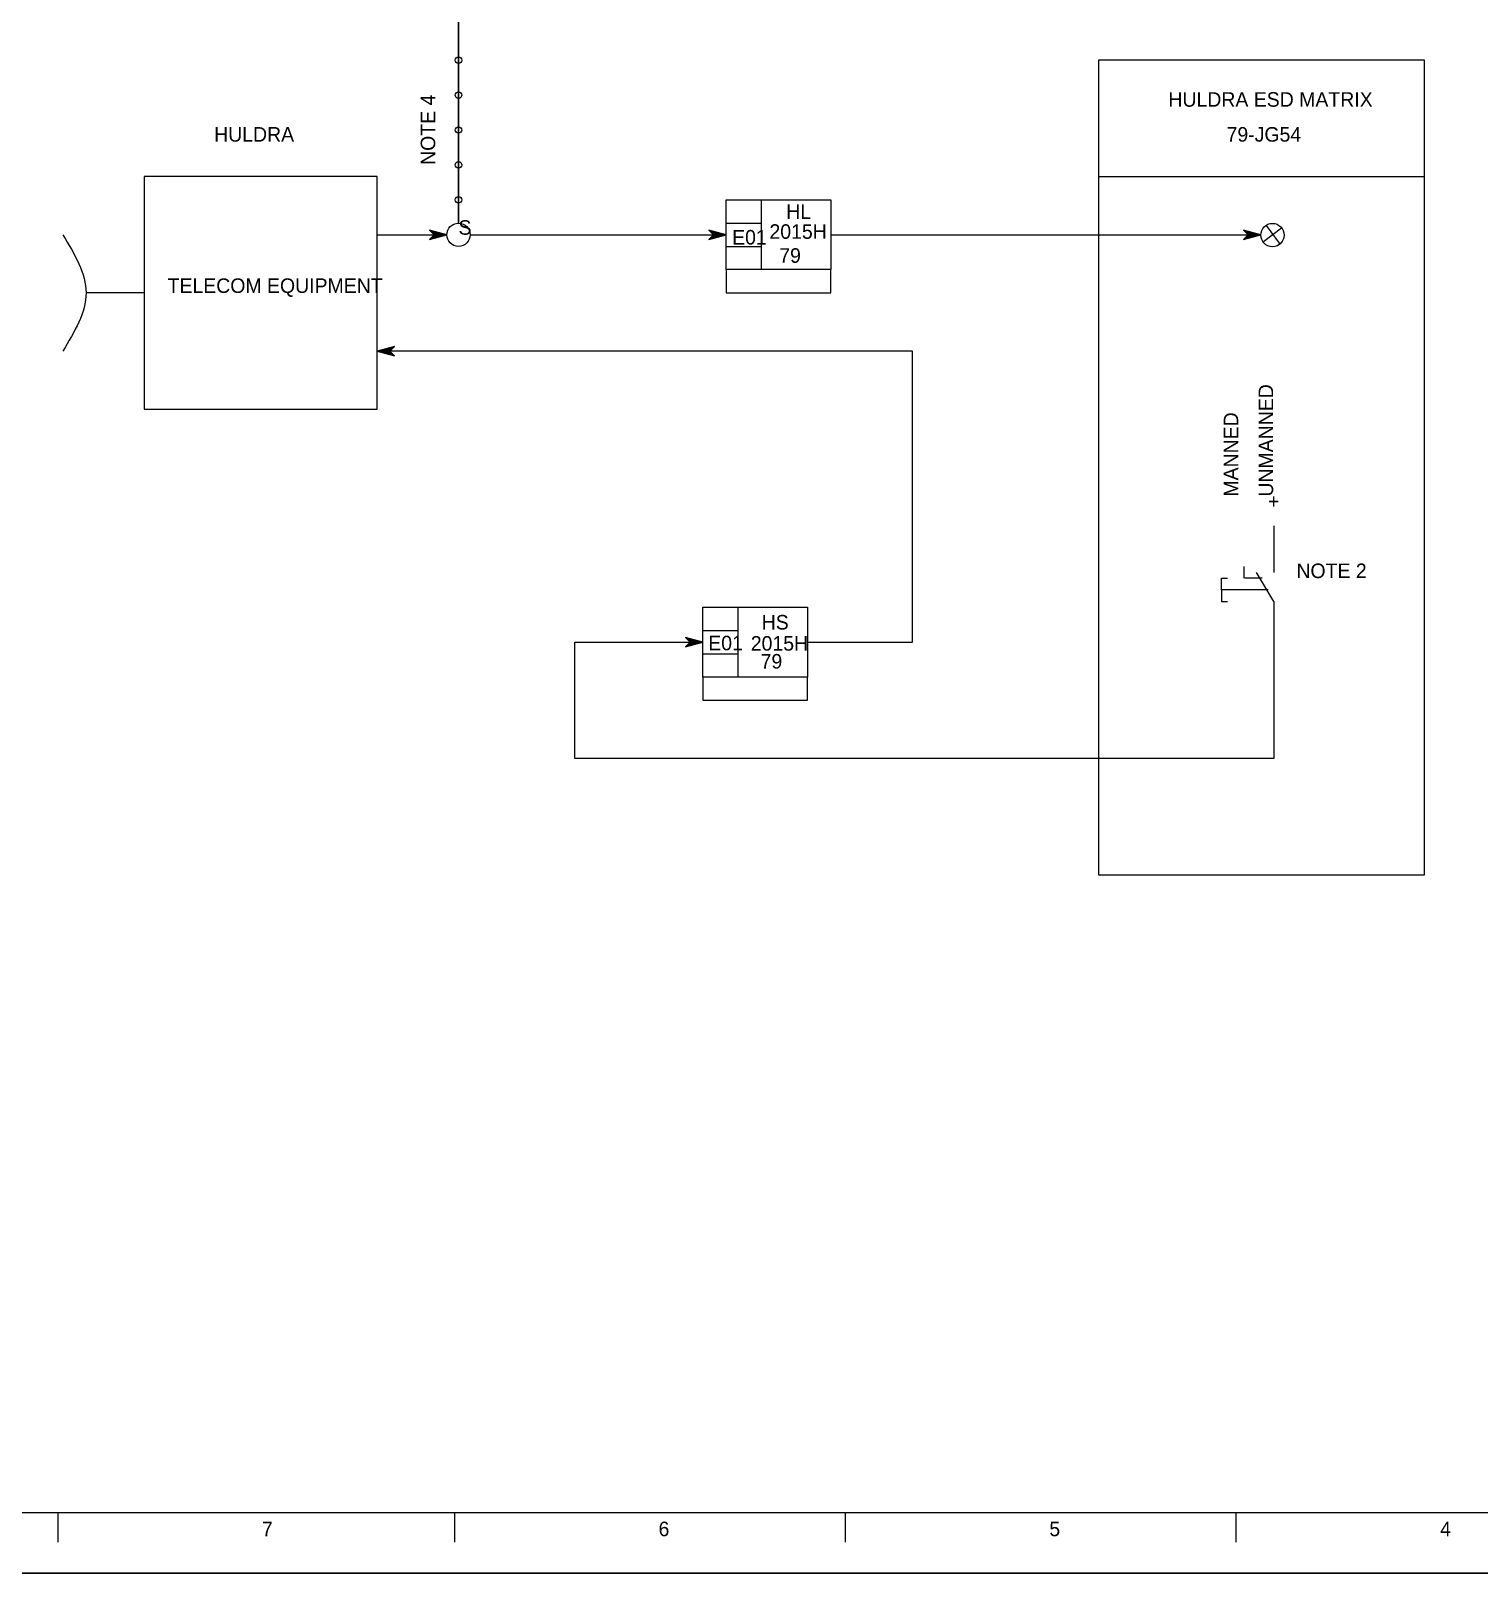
# Model space of a CAD drawing. Extents: x 0 to 841, y 0 to 594.
# Drawn here: x 346.5 to 595.4, y 0 to 265 of the extents above; entities that cross this region are included whole.
import ezdxf

# ---------------------------------------------------------------- set-up
doc = ezdxf.new("R2010")
doc.units = 0
for name, color, linetype in [('1', 7, 'Continuous'), ('12', 7, 'Continuous'), ('18', 7, 'Continuous'), ('35-TXT-025', 7, 'Continuous'), ('46', 7, 'Continuous'), ('48', 7, 'Continuous'), ('9', 7, 'Continuous')]:
    doc.layers.add(name, color=color, linetype=linetype)

msp = doc.modelspace()

# ---------------------------------------------------------------- linework, layer by layer
at = {"layer": '1'}
for p, q in [((648.95, 10.38), (10.33, 10.38)), ((351.14, 10.38), (351.14, 5.35)), ((419.3, 10.38), (419.3, 5.35)), ((486.46, 10.38), (486.46, 5.35)), ((553.61, 10.38), (553.61, 5.35))]:
    msp.add_line(p, q, dxfattribs=at)
at = {"layer": '12'}
for p, q in [((530, 260), (530, 120)), ((586, 260), (530, 260)), ((586, 120), (586, 260)), ((366, 240), (366, 200)), ((406, 240), (366, 240)), ((406, 200), (406, 240)), ((530, 240), (586, 240)), ((558.36, 228.82), (561.43, 231.18)), ((558.83, 231.57), (561.2, 228.35)), ((366, 220), (356, 220)), ((366, 200), (406, 200)), ((560.13, 179.96), (560.13, 171.96)), ((555, 171), (555, 173)), ((551.13, 168.96), (551.13, 170.96)), ((551.13, 170.96), (552.13, 170.96)), ((558.13, 170.96), (555.13, 170.96)), ((560.13, 166.96), (557.13, 171.96)), ((559.13, 168.96), (551.13, 168.96)), ((551.13, 168.96), (551.13, 166.96)), ((551.13, 166.96), (552.13, 166.96)), ((560.13, 166.96), (560.13, 159.96)), ((530, 120), (586, 120))]:
    msp.add_line(p, q, dxfattribs=at)
msp.add_lwpolyline([(0, 594), (841, 594), (841, 0), (0, 0)], close=True, dxfattribs=at)
msp.add_circle((559.89, 229.95), 2, dxfattribs=at)
msp.add_spline([(352, 230), (356, 220), (352, 210)], degree=3, dxfattribs=at)
at = {"layer": '18'}
msp.add_line((420, 388), (420, 232), dxfattribs=at)
for centre in [(420, 260), (420, 254), (420, 248), (420, 242), (420, 236)]:
    msp.add_circle(centre, 0.55, dxfattribs=at)
at = {"layer": '46'}
for p, q in [((420, 232), (420, 272)), ((418, 230), (415, 230.8)), ((415, 230.8), (415.8, 230)), ((417.6, 230), (415.4, 230.6)), ((415.4, 230.6), (416, 230)), ((466, 230), (463, 230.8)), ((463, 230.8), (463.8, 230)), ((465.6, 230), (463.4, 230.6)), ((463.4, 230.6), (464, 230)), ((557.91, 230), (554.91, 230.8)), ((554.91, 230.8), (555.71, 230)), ((557.51, 230), (555.31, 230.6)), ((555.31, 230.6), (555.91, 230)), ((415.8, 230), (415, 229.2)), ((415, 229.2), (418, 230)), ((416, 230), (415.4, 229.4)), ((415.4, 229.4), (417.6, 230)), ((417.2, 230), (415.8, 230.4)), ((415.8, 230.4), (416.2, 230)), ((416.2, 230), (415.8, 229.6)), ((415.8, 229.6), (417.2, 230)), ((416.8, 230), (416.2, 230.2)), ((416.2, 230.2), (416.4, 230)), ((416.4, 230), (416.2, 229.8)), ((416.2, 229.8), (416.8, 230)), ((463.8, 230), (463, 229.2)), ((463, 229.2), (466, 230)), ((464, 230), (463.4, 229.4)), ((463.4, 229.4), (465.6, 230)), ((465.2, 230), (463.8, 230.4)), ((463.8, 230.4), (464.2, 230)), ((464.2, 230), (463.8, 229.6)), ((463.8, 229.6), (465.2, 230)), ((464.8, 230), (464.2, 230.2)), ((464.2, 230.2), (464.4, 230)), ((464.4, 230), (464.2, 229.8)), ((464.2, 229.8), (464.8, 230)), ((555.71, 230), (554.91, 229.2)), ((554.91, 229.2), (557.91, 230)), ((555.91, 230), (555.31, 229.4)), ((555.31, 229.4), (557.51, 230)), ((557.11, 230), (555.71, 230.4)), ((555.71, 230.4), (556.11, 230)), ((556.11, 230), (555.71, 229.6)), ((555.71, 229.6), (557.11, 230)), ((556.71, 230), (556.11, 230.2)), ((556.11, 230.2), (556.31, 230)), ((556.31, 230), (556.11, 229.8)), ((556.11, 229.8), (556.71, 230)), ((409, 210.8), (406, 210)), ((406, 210), (409, 209.2)), ((408.6, 210.6), (406.4, 210)), ((406.4, 210), (408.6, 209.4)), ((408.2, 210.4), (406.8, 210)), ((406.8, 210), (408.2, 209.6)), ((407.8, 210.2), (407.2, 210)), ((407.2, 210), (407.8, 209.8)), ((407.6, 210), (407.8, 210.2)), ((407.8, 209.8), (407.6, 210)), ((407.8, 210), (408.2, 210.4)), ((408.2, 209.6), (407.8, 210)), ((408, 210), (408.6, 210.6)), ((408.6, 209.4), (408, 210)), ((408.2, 210), (409, 210.8)), ((409, 209.2), (408.2, 210)), ((462, 160), (459, 160.8)), ((459, 160.8), (459.8, 160)), ((459.8, 160), (459, 159.2)), ((459, 159.2), (462, 160)), ((461.6, 160), (459.4, 160.6)), ((459.4, 160.6), (460, 160)), ((460, 160), (459.4, 159.4)), ((459.4, 159.4), (461.6, 160)), ((461.2, 160), (459.8, 160.4)), ((459.8, 160.4), (460.2, 160)), ((460.2, 160), (459.8, 159.6)), ((459.8, 159.6), (461.2, 160)), ((460.8, 160), (460.2, 160.2)), ((460.2, 160.2), (460.4, 160)), ((460.4, 160), (460.2, 159.8)), ((460.2, 159.8), (460.8, 160))]:
    msp.add_line(p, q, dxfattribs=at)
for points in [[(406, 230), (418, 230)], [(422, 230), (466, 230)], [(484, 230), (557.91, 230)], [(480, 160), (498, 160), (498, 210), (406, 210)], [(560.13, 159.96), (560.13, 140), (440, 140), (440, 160), (462, 160)]]:
    msp.add_lwpolyline(points, dxfattribs=at)
at = {"layer": '48'}
for p, q in [((466, 236), (484, 236)), ((466, 224), (466, 236)), ((472, 236), (472, 224)), ((484, 236), (484, 224)), ((466, 232), (472, 232)), ((466, 228), (472, 228)), ((484, 224), (466, 224)), ((466, 224), (466, 220)), ((484, 220), (484, 224)), ((466, 220), (484, 220)), ((462, 166), (480, 166)), ((462, 154), (462, 166)), ((468, 166), (468, 154)), ((480, 166), (480, 154)), ((462, 162), (468, 162)), ((462, 158), (468, 158)), ((480, 154), (462, 154)), ((462, 154), (462, 150)), ((480, 150), (480, 154)), ((462, 150), (480, 150))]:
    msp.add_line(p, q, dxfattribs=at)
msp.add_circle((420, 230), 2, dxfattribs=at)
at = {"layer": '9'}
msp.add_lwpolyline([(0, 0), (841, 0), (841, 594), (0, 594)], close=True, dxfattribs=at)

# ---------------------------------------------------------------- texts
at = {"layer": '35-TXT-025'}
for s, p in [('HULDRA ESD MATRIX', (542, 252)), ('HULDRA', (378, 246)), ('79-JG54', (552, 246)), ('HL', (476.32, 232.73)), ('S', (420, 230)), ('E01', (467.02, 228.32)), ('2015H', (473.44, 229.3)), ('79', (475.12, 225.18)), ('TELECOM EQUIPMENT', (370, 220)), ('+', (559.13, 182.96)), ('NOTE 2', (564, 171)), ('HS', (472.11, 162.16)), ('E01', (462.92, 158.59)), ('2015H', (470.23, 158.53)), ('79', (471.92, 155.45)), ('7', (386.22, 6.35)), ('6', (454.38, 6.35)), ('5', (521.54, 6.35)), ('4', (588.7, 6.35))]:
    msp.add_text(s, height=2.5, dxfattribs=at).set_placement(p)
for s, p in [('NOTE 4', (416, 242)), ('UNMANNED ', (560, 185)), ('MANNED ', (554, 185))]:
    msp.add_text(s, height=2.5, rotation=90, dxfattribs=at).set_placement(p)

doc.saveas('drawing.dxf')
